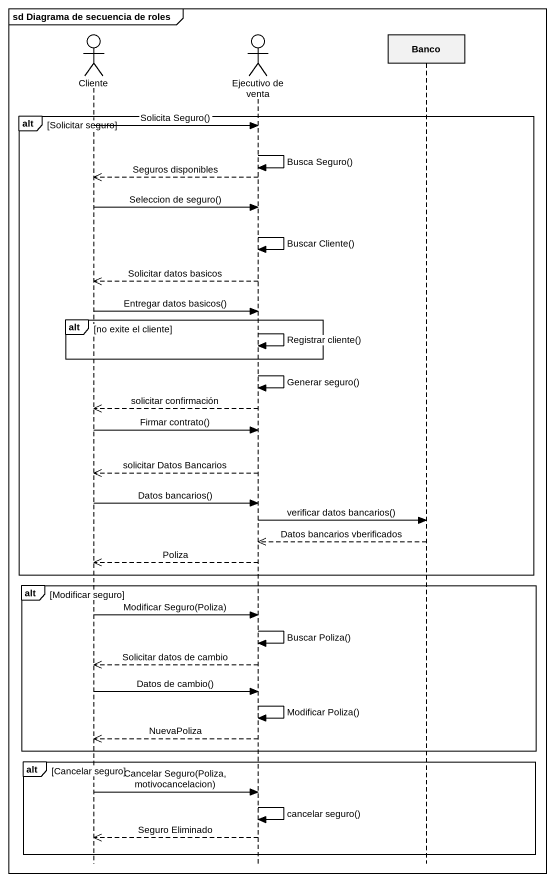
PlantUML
@startuml
mainframe sd Diagrama de secuencia de roles
hide footbox
actor Cliente
actor "Ejecutivo de venta" as Ejecutivo_de_venta
participant Banco

alt Solicitar seguro
  Cliente -> Ejecutivo_de_venta : Solicita Seguro()
  Ejecutivo_de_venta -> Ejecutivo_de_venta : Busca Seguro()
  Ejecutivo_de_venta -->> Cliente : Seguros disponibles
  Cliente -> Ejecutivo_de_venta : Seleccion de seguro()
  Ejecutivo_de_venta -> Ejecutivo_de_venta : Buscar Cliente()
  Ejecutivo_de_venta -->> Cliente : Solicitar datos basicos
  Cliente -> Ejecutivo_de_venta : Entregar datos basicos()
  alt no exite el cliente
    Ejecutivo_de_venta -> Ejecutivo_de_venta : Registrar cliente()
  end
  Ejecutivo_de_venta -> Ejecutivo_de_venta : Generar seguro()
  Ejecutivo_de_venta -->> Cliente : solicitar confirmación
  Cliente -> Ejecutivo_de_venta : Firmar contrato()
  Ejecutivo_de_venta -->> Cliente : solicitar Datos Bancarios
  Cliente -> Ejecutivo_de_venta : Datos bancarios()
  Ejecutivo_de_venta -> Banco : verificar datos bancarios()
  Banco -->> Ejecutivo_de_venta : Datos bancarios vberificados
  Ejecutivo_de_venta -->> Cliente : Poliza
end
alt Modificar seguro
  Cliente -> Ejecutivo_de_venta : Modificar Seguro(Poliza)
  Ejecutivo_de_venta -> Ejecutivo_de_venta : Buscar Poliza()
  Ejecutivo_de_venta -->> Cliente : Solicitar datos de cambio
  Cliente -> Ejecutivo_de_venta : Datos de cambio()
  Ejecutivo_de_venta -> Ejecutivo_de_venta : Modificar Poliza()
  Ejecutivo_de_venta -->> Cliente : NuevaPoliza
end
alt Cancelar seguro
  Cliente -> Ejecutivo_de_venta : Cancelar Seguro(Poliza, motivocancelacion)
  Ejecutivo_de_venta -> Ejecutivo_de_venta : cancelar seguro()
  Ejecutivo_de_venta -->> Cliente : Seguro Eliminado
end
@enduml
